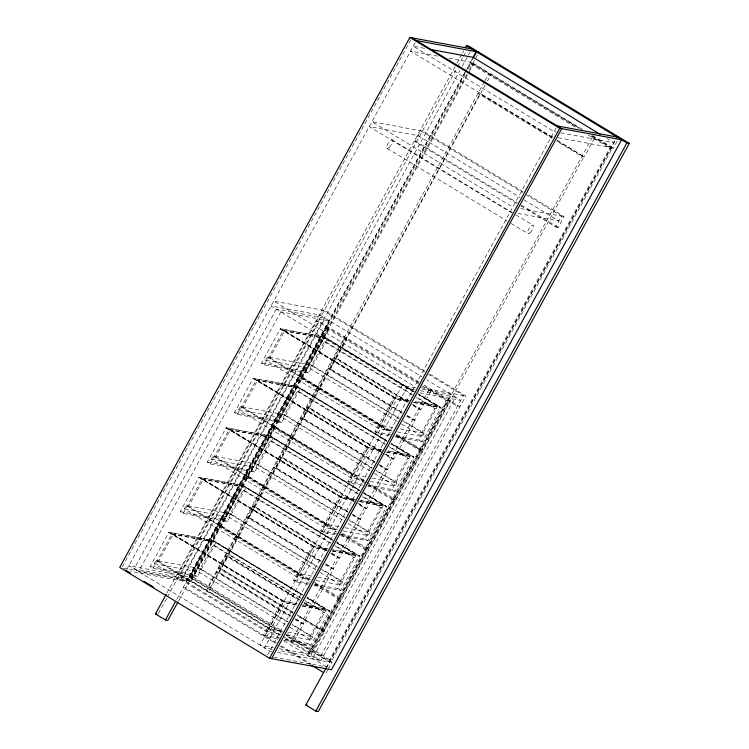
<?xml version="1.0" encoding="UTF-8"?>
<svg xmlns="http://www.w3.org/2000/svg" width="749" height="749" viewBox="0 0 749 749"><rect width="100%" height="100%" fill="white"/><g stroke="black" fill="none" stroke-linecap="round" stroke-linejoin="round"><path stroke-width="0.56" stroke-dasharray="3.75 2.81" d="M410.752 39.866L121.703 567.826L181.586 578.949L278.993 637.989M126.731 569.577L415.246 42.59M153.133 568.351L171.942 533.99L216.143 542.201L197.333 576.561L153.133 568.351L150.137 566.534L168.946 532.174L213.147 540.385L302.671 594.64M183.205 513.43L202.015 479.07L246.215 487.281L227.396 521.641L183.205 513.43L180.209 511.614L199.019 477.253L243.21 485.464L332.734 539.72M210.31 463.921L229.119 429.561L273.319 437.772L254.501 472.132L210.31 463.921L207.314 462.105L226.123 427.745L270.323 435.955L359.848 490.211M237.414 414.412L256.224 380.052L300.424 388.263L281.615 422.623L237.414 414.412L234.418 412.596L253.228 378.236L297.428 386.447L386.952 440.702M264.519 364.903L283.337 330.543L327.528 338.754L308.719 373.114L264.519 364.903L261.523 363.087L280.332 328.727L324.532 336.938L414.057 391.193M280.351 634.328L266.756 631.8L154.36 563.688L156.138 560.439L200.329 568.65L287.859 621.698M310.423 579.408L296.819 576.88L184.423 508.768L186.201 505.519L230.402 513.73L316.93 566.178M337.527 529.899L323.924 527.371L211.536 459.259L213.306 456.01L257.506 464.221L345.036 517.269M364.632 480.39L351.038 477.862L238.641 409.75L240.42 406.501L284.611 414.712L372.141 467.76M391.736 430.881L378.142 428.353L265.745 360.232L267.524 356.992L311.715 365.203L399.245 418.242M157.131 561.048L158.46 561.291L173.272 534.243L283.665 601.138L268.854 628.196L267.533 627.952M187.203 506.127L188.533 506.371L203.344 479.313L313.737 546.218L298.926 573.275L297.596 573.032M214.308 456.618L215.637 456.862L230.449 429.804L340.842 496.709L326.03 523.766L324.701 523.523M241.412 407.1L242.742 407.353L257.553 380.295L367.946 447.2L353.135 474.257L351.815 474.005M268.526 357.591L269.846 357.844L284.657 330.786L395.06 397.691L380.239 424.749L378.919 424.496M166.681 593.414L456.403 64.227M456.965 63.206L462.021 53.975M462.582 52.945L463.706 50.895M516.744 203.363L414.843 141.608L420.76 130.785L522.671 192.54M158.451 613.347L166.868 597.964M167.43 596.934L457.152 67.756M457.714 66.727L462.76 57.504M463.322 56.475L466.131 51.344M418.972 381.981L319.065 321.433L180.125 575.204L190.115 581.261L329.054 327.482L326.63 327.032L187.69 580.812L177.7 574.755L322.557 310.161L424.468 371.916M181.586 578.949L459.97 70.472M462.217 66.371L467.825 56.119M468.387 55.098L471.196 49.968M465.026 72.176L186.08 581.673L130.719 571.393M467.273 68.075L473.143 57.355M176.67 599.462L465.269 72.335M465.831 71.305L472.731 58.712M282.167 632.044L190.34 576.327L465.831 73.13M468.078 69.03L470.878 63.908L473.312 64.358L468.818 72.559M191.313 580.906L220.936 526.79L218.502 526.341L188.879 580.447L191.313 580.906L280.304 634.834M218.951 525.526L245.616 476.832L248.041 477.282L221.386 525.985L218.951 525.526L309.927 580.728M246.056 476.018L272.72 427.323L275.145 427.773L248.49 476.467L246.056 476.018L337.031 531.219M364.145 481.701L273.16 426.509L299.825 377.814L302.259 378.264L391.25 432.192M300.265 377L326.929 328.296L329.363 328.755L302.699 377.449L300.265 377L391.25 432.136M178.543 600.941L467.142 73.814M469.389 69.704L477.806 54.321M190.34 576.327L192.765 576.786L468.265 73.589M150.137 566.534L194.337 574.745L213.147 540.385M180.209 511.614L224.4 519.825L243.21 485.464M207.314 462.105L251.505 470.316L270.323 435.955M234.418 412.596L278.619 420.807L297.428 386.447M261.523 363.087L305.723 371.298L324.532 336.938M273.16 426.509L275.595 426.958L302.259 378.264M287.522 622.054L200.002 569.015L213.034 545.206L214.364 545.45L300.892 597.889M317.595 567.133L230.074 514.095L243.107 490.286L244.436 490.529L330.955 542.969M344.699 517.625L257.179 464.577L270.211 440.768L271.541 441.021L358.069 493.46M371.804 468.106L284.283 415.068L297.316 391.259L298.645 391.512L385.173 443.942M398.908 418.597L311.387 365.559L324.429 341.75L325.749 341.993L412.278 394.433M154.36 563.688L198.551 571.899L200.329 568.65M184.423 508.768L228.623 516.979L230.402 513.73M211.536 459.259L255.727 467.47L257.506 464.221M238.641 409.75L282.832 417.961L284.611 414.712M265.745 360.232L309.936 368.442L311.715 365.203M484.434 81.678L207.819 586.926L210.254 587.375L485.183 85.208M484.996 80.658L488.367 74.507L490.792 74.956L487.43 81.107M277.86 639.178L266.532 637.071L263.536 635.255L282.345 600.895L298.205 603.844M307.933 584.257L296.595 582.151L293.599 580.335L312.408 545.974L327.144 548.708M335.037 534.749L323.699 532.642L320.703 530.826L339.522 496.465L355.382 499.414M362.142 485.24L350.813 483.133L347.817 481.317L366.626 446.956L382.486 449.906M389.246 435.721L377.917 433.615L374.921 431.798L393.731 397.447L409.591 400.387M266.756 631.8L268.526 628.561L283.262 631.295M296.819 576.88L298.598 573.631L312.193 576.159M323.924 527.371L325.703 524.122L339.306 526.65M351.038 477.862L352.807 474.613L367.544 477.347M378.142 428.353L379.921 425.104L394.648 427.838M266.532 637.071L285.341 602.711L296.67 604.817M296.595 582.151L315.404 547.791L326.742 549.897M323.699 532.642L342.518 498.282L353.846 500.388M350.813 483.133L369.622 448.773L380.951 450.879M377.917 433.615L396.727 399.264L408.055 401.361M267.599 654.944L557.237 125.916M295.64 618.908L303.588 623.72L293.215 642.661L290.79 642.211L320.413 588.096L322.838 588.555L312.473 607.486L310.039 607.036L303.092 602.823M325.712 563.988L333.651 568.8L323.287 587.74L320.853 587.291L347.517 538.587L349.952 539.037L339.578 557.977L337.144 557.528L331.189 553.914M351.824 513.87L360.756 519.291L350.392 538.231L347.957 537.773L374.622 489.078L377.056 489.528L366.682 508.468L364.257 508.019L355.316 502.598M378.928 464.361L387.87 469.782L377.496 488.713L375.071 488.264L401.726 439.569L404.16 440.019L393.787 458.959L391.362 458.51L382.421 453.089M407.025 415.452L414.974 420.273L404.6 439.204L402.176 438.755L428.831 390.06L431.265 390.51L420.901 409.45L418.466 408.991L412.512 405.387M292.494 625.069L310.404 635.92L323.437 612.111L324.757 612.354L304.871 600.295M322.566 570.148L340.467 580.999L353.5 557.19L354.829 557.434L334.934 545.375M349.671 520.639L367.572 531.481L380.614 507.672L381.934 507.925L362.048 495.866M376.775 471.121L394.686 481.972L407.718 458.163L409.038 458.416L389.152 446.357M403.889 421.612L421.79 432.463L434.823 408.654L436.152 408.898L416.257 396.848M285.06 639.253L307.727 643.466L326.536 609.106L303.869 604.892M315.132 584.332L337.799 588.545L356.608 554.185L332.809 549.766M341.104 534.617L364.903 539.037L383.713 504.676L359.913 500.257M368.208 485.099L392.008 489.528L410.817 455.167L388.151 450.954M396.446 435.806L419.112 440.019L437.922 405.658L415.264 401.445M286.015 635.386L310.947 640.011L312.726 636.772L291.838 624.104M316.087 580.466L341.02 585.091L342.789 581.842L321.901 569.184M343.192 530.947L368.124 535.582L369.903 532.333L349.006 519.675M370.296 481.438L395.229 486.073L397.007 482.824L376.12 470.166M397.401 431.93L422.333 436.564L424.112 433.315L403.224 420.657M283.525 640.226L310.723 645.282L329.532 610.922L306.65 597.056M313.597 585.306L340.795 590.362L359.604 556.001L336.713 542.136M340.701 535.797L367.899 540.853L386.709 506.493L363.817 492.617M367.806 486.288L395.004 491.344L413.813 456.984L390.931 443.108M394.91 436.779L422.108 441.835L440.927 407.475L418.036 393.599M308.27 652.8L337.893 598.694L340.327 599.144L310.704 653.259L308.27 652.8L284.826 638.597M367.431 549.635L364.997 549.186L338.342 597.88L340.767 598.339L367.431 549.635L342.003 534.168M394.536 500.126L392.102 499.677L365.446 548.371L367.871 548.82L394.536 500.126L369.107 484.659M421.64 450.617L419.215 450.158L392.551 498.862L394.985 499.311L421.64 450.617L396.212 435.206M419.655 449.353L446.32 400.649L448.754 401.108L422.09 449.803L419.655 449.353L396.212 435.141M308.822 654.223L451.02 394.498L421.49 389.012M279.293 648.737L311.004 654.523L449.943 400.743L447.509 400.294L308.579 654.074L318.568 660.122L463.425 395.528L428.456 374.341M297.55 615.06L324.523 631.407L314.159 650.347L311.724 649.898L592.262 137.47L594.697 137.928L584.332 156.859L581.898 156.41L556.919 141.28M520.742 205.788L555.711 226.975L561.628 216.152L526.669 194.965M429.889 374.182L465.859 395.978L320.993 660.581L311.004 654.523M555.711 226.975L558.136 227.424L564.063 216.601L527.099 194.206M612.176 148.517L609.752 148.068L329.204 660.487L331.638 660.946L612.176 148.517L590.699 135.503M326.283 667.659L615.182 139.969M273.844 657.182L326.948 667.05L616.558 138.069M326.021 673.033L327.631 670.074M328.174 669.091L331.947 662.21L286.146 634.459M610.941 147.712L613.375 148.162L617.682 140.297M424.552 48.329L413.251 46.223L554.12 131.599L556.385 132.021M437.706 56.138L410.592 51.091L551.461 136.468L553.717 136.889M449.007 58.235L470.475 62.223L581.364 129.427M560.898 132.854L614.011 142.722L607.018 138.481M558.239 137.722L611.343 147.59L591.364 135.485M414.843 141.608L417.268 142.057L517.175 202.605M520.742 208.559L564.063 216.601M512.4 212.37L510.135 211.948L369.266 126.581L418.101 135.653L520.003 197.408M518.083 213.428L558.969 221.021L524 199.833M319.065 321.433L316.64 320.975L418.541 382.739M283.244 330.702L327.444 338.913M311.387 365.559L312.717 365.802M421.406 387.72L465.859 395.978M415.817 387.954L402.185 385.417L259.987 645.151L273.619 647.679M414.628 389.62L406.679 388.141L264.481 647.876L272.43 649.346M420.311 390.678L455.514 397.223L313.316 656.948L278.113 650.404M414.197 391.746L411.922 391.324L271.054 305.957L319.898 315.029L421.799 376.784M419.88 392.804L460.766 400.397L426.79 379.809M393.637 397.607L409.506 400.556M415.171 401.604L437.837 405.818M413.729 402.419L440.927 407.475M407.971 401.53L396.642 399.423L280.248 328.886L324.439 337.097L413.963 391.353M413.635 402.578L440.833 407.634L418.944 394.367M256.139 380.211L300.33 388.422M414.974 420.273L412.54 419.815L406.585 416.21M421.79 432.463L423.11 432.707M400.312 428.896L424.112 433.315M284.283 415.068L285.612 415.321M374.921 431.798L390.781 434.748M366.533 447.116L382.402 450.065M388.066 451.113L410.733 455.326M386.615 451.928L413.813 456.984M380.867 451.038L369.529 448.932L253.143 378.395L297.334 386.606L386.858 440.861M386.531 452.087L413.729 457.143L391.83 443.876M229.035 429.72L273.226 437.931M387.87 469.782L385.435 469.323L379.481 465.719M394.686 481.972L396.006 482.216M372.075 478.19L397.007 482.824M347.817 481.317L362.544 484.051M257.179 464.577L258.508 464.829M339.428 496.624L355.298 499.574M360.962 500.632L383.628 504.835M359.511 501.437L386.709 506.493M353.762 500.547L342.424 498.441L226.039 427.904L270.23 436.115L359.754 490.37M359.426 501.605L386.624 506.652L363.733 492.786M201.93 479.229L246.121 487.449M360.756 519.291L358.331 518.842L352.367 515.228M367.572 531.481L368.901 531.734M344.971 527.708L369.903 532.333M320.703 530.826L336.573 533.775M230.074 514.095L231.394 514.338M312.324 546.133L328.184 549.083M332.725 549.925L356.515 554.344M332.406 550.946L359.604 556.001M326.648 550.056L315.32 547.95L198.925 477.413L243.125 485.633L332.65 539.879M332.322 551.114L359.511 556.161L336.629 542.295M171.858 534.159L216.049 542.37M333.651 568.8L331.227 568.351L325.263 564.737M340.467 580.999L341.797 581.243M317.866 577.217L342.789 581.842M293.599 580.335L309.468 583.284M200.002 569.015L201.331 569.259M191.575 577.142L189.141 576.693L281.727 632.793M187.69 580.812L190.115 581.261M282.251 601.063L296.988 603.797M302.652 604.846L326.452 609.274M302.334 605.875L329.532 610.922M296.585 604.977L285.247 602.879L168.862 532.342L213.053 540.553L302.577 594.809M302.25 606.035L329.448 611.09L307.549 597.814M303.588 623.72L301.154 623.271L295.2 619.657M324.523 631.407L322.089 630.958L297.119 615.818M310.404 635.92L311.724 636.163M287.794 632.137L312.726 636.772M263.536 635.255L279.396 638.204M331.947 662.21L329.513 661.76L286.708 635.817M271.99 651.471L269.734 651.05L128.865 565.682L188.748 576.805L281.661 633.111M277.636 652.519L329.616 662.182L285.659 635.536M582.516 129.465L473.003 63.094L470.578 62.644L579.089 128.407M592.468 135.494L613.375 148.162M470.878 63.908L577.282 128.388M588.274 135.054L609.752 148.068M552.359 137.488L480.427 93.897L477.993 93.447L551.929 138.247M557.35 140.512L584.332 156.859M551.919 137.404L479.987 93.812L220.178 568.36L293.112 612.56M556.91 140.438L583.883 156.784L324.083 631.323L297.11 614.976M523.102 191.781L423.194 131.234L371.925 121.713L512.793 207.08M521.173 205.02L558.136 227.424M391.999 139.745L511.885 212.398M515.883 214.823L532.867 225.112M387.261 148.405L507.148 221.058M511.146 223.483L528.129 233.772M424.898 371.158L324.991 310.61L273.722 301.079L414.59 386.456M423.971 385.005L459.933 406.801L457.499 406.351L423.316 385.698M326.929 328.296L420.891 385.239M421.884 385.847L446.32 400.649M413.729 391.549L326.199 338.501L413.635 391.708M418.7 394.554L436.508 405.574L418.607 394.723M324.429 341.75L411.95 394.789M416.921 397.803L434.823 408.654M407.99 401.623L336.479 358.284L334.045 357.835L407.54 402.372M412.952 404.629L420.901 409.45M408.533 402.138L336.039 358.2L330.112 369.023L401.623 412.362M412.512 404.554L420.451 409.366L414.534 420.189L407.578 415.976M284.573 330.946L394.966 397.85M280.332 328.727L396.727 399.264M402.063 412.446L330.552 369.107L328.118 368.658L401.614 413.195M309.936 368.442L397.466 421.49M401.445 423.906L422.333 436.564M305.723 371.298L308.719 373.114M419.112 440.019L422.108 441.835M302.699 377.449L391.69 431.387M396.661 434.392L422.09 449.803M269.846 357.844L380.239 424.749M267.524 356.992L379.921 425.104M299.825 377.814L390.8 432.95M395.772 435.955L419.215 450.158M386.615 441.058L299.094 388.019L386.531 441.217M391.587 444.073L409.403 455.083L391.502 444.232M297.316 391.259L384.836 444.307M389.817 447.312L407.718 458.163M380.876 451.132L309.374 407.793L306.94 407.344L381.428 452.49M385.847 454.147L393.787 458.959M381.428 451.656L308.925 407.709L303.008 418.532L375.502 462.47M385.407 454.063L393.347 458.875L387.42 469.698L379.481 464.886M257.469 380.455L367.862 447.359M253.228 378.236L369.622 448.773M374.959 461.955L303.448 418.616L301.014 418.167L374.509 462.704M282.832 417.961L370.362 470.999M374.341 473.415L395.229 486.073M278.619 420.807L281.615 422.623M392.008 489.528L395.004 491.344M275.595 426.958L365.578 481.495M366.57 482.094L394.985 499.311M242.742 407.353L353.135 474.257M240.42 406.501L352.807 474.613M272.72 427.323L366.673 484.266M367.675 484.865L392.102 499.677M359.511 490.567L271.99 437.528L359.426 490.726M364.482 493.582L382.299 504.592L363.405 493.142M270.211 440.768L357.732 493.816M362.703 496.83L380.614 507.672M353.771 500.641L282.261 457.302L279.836 456.853L354.324 501.999M358.743 503.656L366.682 508.468M354.324 501.165L281.821 457.227L275.894 468.05L348.397 511.988M358.294 503.571L366.242 508.384L360.316 519.207L352.376 514.394M230.355 429.973L340.758 496.877M226.123 427.745L342.518 498.282M347.845 511.464L276.344 468.125L273.909 467.676L347.405 512.213M255.727 467.47L342.265 519.909M348.229 523.523L368.124 535.582M251.505 470.316L254.501 472.132M364.903 539.037L367.899 540.853M248.49 476.467L337.481 530.404M342.443 533.41L367.871 548.82M215.637 456.862L326.03 523.766M213.306 456.01L325.703 524.122M245.616 476.832L336.591 531.968M340.561 534.374L364.997 549.186M332.406 540.076L244.886 487.037L332.313 540.235M337.378 543.091L355.195 554.101L337.293 543.25M243.107 490.286L330.627 543.325M335.599 546.339L353.5 557.19M326.667 550.15L255.156 506.82L252.731 506.361L326.227 550.908M331.629 553.165L339.578 557.977M327.219 550.674L254.716 506.736L248.79 517.559L320.3 560.898M331.189 553.08L339.138 557.893L333.211 568.716L326.255 564.503M203.251 479.482L313.644 546.386M199.019 477.253L315.404 547.791M320.741 560.973L249.23 517.643L246.805 517.184L320.3 561.731M228.623 516.979L316.153 570.026M320.132 572.433L341.02 585.091M224.4 519.825L227.396 521.641M337.799 588.545L340.795 590.362M221.386 525.985L310.376 579.913M314.346 582.319L340.767 598.339M188.533 506.371L298.926 573.275M186.201 505.519L298.598 573.631M314.898 583.677L340.327 599.144M218.502 526.341L309.487 581.477M314.449 584.492L337.893 598.694M302.334 594.996L214.813 541.958L302.25 595.165M307.305 598.011L325.122 609.021L307.221 598.17M213.034 545.206L300.555 598.245M305.536 601.26L323.437 612.111M299.563 599.668L228.052 556.329L225.618 555.88L299.113 600.417M304.525 602.673L312.473 607.486M299.123 599.584L227.612 556.245L218.727 572.479L290.228 615.818M304.085 602.589L312.033 607.411L303.139 623.636L295.2 618.824M173.188 534.402L283.581 601.307M168.946 532.174L285.341 602.711M292.55 612.036L220.618 568.435L218.193 567.985L293.121 613.394M290.678 615.893L219.167 572.564L216.733 572.105L290.228 616.652M198.551 571.899L285.088 624.338M290.06 627.353L310.947 640.011M194.337 574.745L197.333 576.561M307.727 643.466L310.723 645.282M192.765 576.786L283.188 631.576M287.176 634L331.638 660.946M284.274 637.24L310.704 653.259M158.46 561.291L268.854 628.196M156.138 560.439L279.864 635.592M283.983 641.013L326.948 667.05M276.241 642.867L185.649 587.965L183.215 587.506L275.801 643.616M281.221 645.881L311.088 663.979M279.789 646.031L310.648 664.738M276.306 309.131L134.108 568.856L182.943 577.928L325.141 318.203L276.306 309.131M280.8 311.856L138.602 571.581L187.437 580.653L329.635 320.928L280.8 311.856M235.991 536.939L206.368 591.045L208.793 591.495L238.416 537.389L235.991 536.939M263.096 487.43L236.431 536.125L238.865 536.574L265.53 487.88L263.096 487.43M290.2 437.912L263.536 486.616L265.97 487.065L292.634 438.371L290.2 437.912M317.304 388.403L290.649 437.107L293.074 437.556L319.739 388.853L317.304 388.403M344.418 338.894L317.754 387.598L320.179 388.048L346.843 339.344L344.418 338.894M530.067 232.742A4.971 1.695 -58.8 0 0 533.241 225.346A4.971 1.695 -58.8 0 0 528.176 230.252A4.971 1.695 -58.8 0 0 530.067 232.742M389.199 147.366A4.971 1.695 -58.8 0 0 392.373 139.979A4.971 1.695 -58.8 0 0 387.308 144.875A4.971 1.695 -58.8 0 0 389.199 147.366"/><path stroke-width="1.12" d="M409.881 37.45L119.709 567.452L269.574 658.277L331.442 669.775L621.614 139.763L559.737 128.266L409.881 37.45L471.758 48.947M177.981 601.971L167.879 620.425L165.445 619.975L155.455 613.918L166.119 594.434M465.382 47.814L466.505 45.764L468.94 46.223L629.291 143.396L318.231 711.55L315.806 711.101L305.817 705.043L326.021 668.127M472.881 57.823L476.252 51.672L416.369 40.54M165.445 619.975L175.547 601.513M473.134 57.973L476.504 51.821L478.929 52.271M269.574 658.277L559.737 128.266M271.559 658.643L561.731 128.641L411.866 37.815M315.806 711.101L626.857 142.947L629.291 143.396M430.207 49.378L473.143 57.355L600.024 134.249M616.867 136.889L619.301 137.339M557.237 125.916L617.12 137.039M155.455 613.918L157.075 614.227M305.817 705.043L307.436 705.343M466.505 45.764L626.857 142.947M311.64 665.337L323.587 672.574M125.692 570.251L130.195 572.976M144.183 581.449L146.177 582.656M146.673 582.965L151.176 585.69M151.673 585.99L153.667 587.197"/></g></svg>
